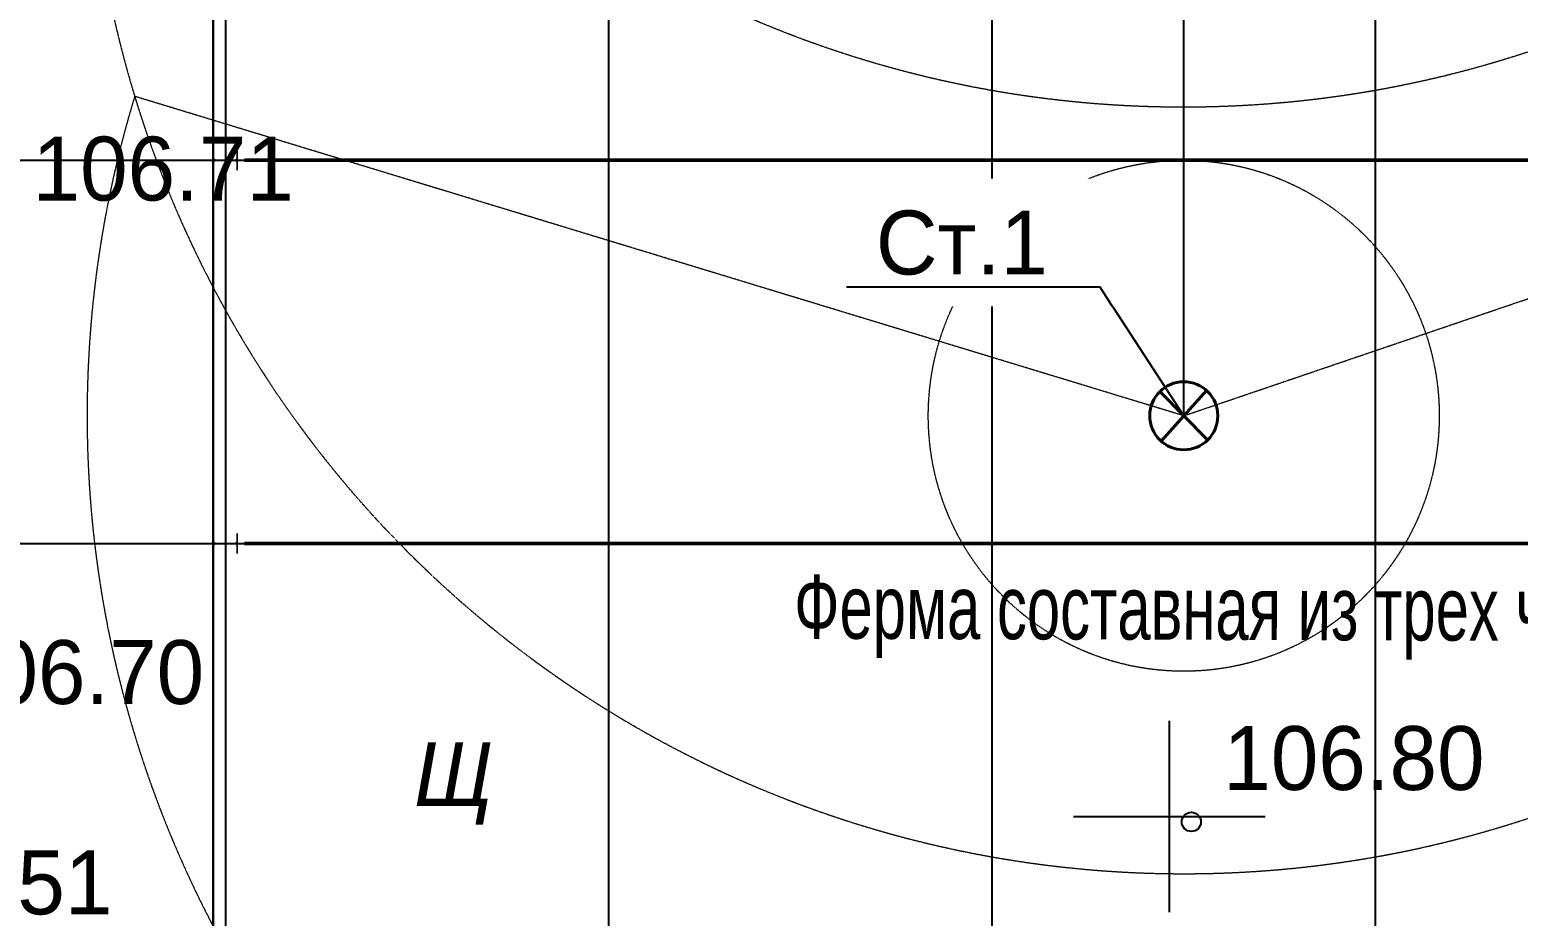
# Model space of a CAD drawing. Header units: millimetres. Extents: x 172667 to 1873135, y -274708 to 168495.
# Drawn here: x 1774649 to 1797954, y 15434 to 29312 of the extents above; entities that cross this region are included whole.
import ezdxf
from ezdxf import colors
from ezdxf.entities.mleader import LeaderData, LeaderLine
from ezdxf.enums import TextEntityAlignment as Align
from ezdxf.math import Vec2, Vec3

# ---------------------------------------------------------------- set-up
doc = ezdxf.new("R2010")
doc.units = ezdxf.units.MM
doc.linetypes.add('DASHED', pattern=[0.75, 0.5, -0.25])
doc.linetypes.add('осевая', pattern=[2, 1.25, -0.25, 0.25, -0.25])
for name, color, linetype, lineweight in [('0004-Осевая', 4, 'осевая', 25), ('СО_20_колонны', 7, 'Continuous', 50), ('СО_50_фермы', 7, 'Continuous', 50)]:
    doc.layers.add(name, color=color, linetype=linetype, lineweight=lineweight)
for name, color, linetype in [('_ТОПО', 253, 'Continuous'), ('SC007', 7, 'Continuous'), ('для геологии', 7, 'Continuous')]:
    doc.layers.add(name, color=color, linetype=linetype)
doc.styles.add('17', font='', dxfattribs={"height": 0.000909972})
doc.styles.add('F2', font='', dxfattribs={"height": 0.000909972})
doc.styles.get("Standard").update_dxf_attribs({"font": '', "height": 500})
doc.styles.add('размеры', font='', dxfattribs={"width": 0.7})
doc.styles.get('17').set_extended_font_data('Bm431', italic=True)
doc.styles.get('F2').set_extended_font_data('D431')
doc.styles.get('Standard').set_extended_font_data('T-FLEX Type A')
doc.styles.get('размеры').set_extended_font_data('T-FLEX Type A')

# ---------------------------------------------------------------- blocks, each defined once
blk = doc.blocks.new('SYMBOL2060001')
at = {"layer": 'SC007'}
blk.add_circle((0, 0), 0.15, dxfattribs=at)
blk = doc.blocks.new('APF136500')
at = {"lineweight": 13}
for p, q in [((-149.5, 370.5), (-149.5, 383)), ((-149.5, 383), (149.5, 383)), ((-28, 370.5), (-149.5, 370.5)), ((-6, 34.5), (-6, 348.5)), ((6, 34.5), (6, 348.5)), ((149.5, 370.5), (28, 370.5)), ((149.5, 383), (149.5, 370.5)), ((-149.5, 0), (-149.5, 12.5)), ((-149.5, 12.5), (-28, 12.5)), ((149.5, 0), (-149.5, 0)), ((28, 12.5), (149.5, 12.5)), ((149.5, 12.5), (149.5, 0))]:
    blk.add_line(p, q, dxfattribs=at)
for centre, start, end in [((-28, 348.5), 0, 90), ((28, 348.5), 90, 180), ((-28, 34.5), 270, 0), ((28, 34.5), 180, 270)]:
    blk.add_arc(centre, 22, start, end, dxfattribs=at)
blk.add_point((0, 191.5), dxfattribs=at)
blk = doc.blocks.new('_None')

msp = doc.modelspace()

# ---------------------------------------------------------------- linework, layer by layer
msp.add_line((1792717, 23268.6, 107296.5), (1792717, 68396.1, 107296.5))
at = {"lineweight": 40}
for p, q in [((1792343.4, 23647.9, 107296.5), (1793090.6, 22889.3, 107296.5)), ((1792361.7, 22872.2, 107296.5), (1793072.4, 23665, 107296.5))]:
    msp.add_line(p, q, dxfattribs=at)
at = {"color": 6, "linetype": 'DASHED', "lineweight": 20, "ltscale": 5}
for centre, radius in [((1792712, 45268.6, 107296.5), 17169.7), ((1792717, 23268.6, 107296.5), 4000)]:
    msp.add_circle(centre, radius, dxfattribs=at)
at = {"lineweight": 40}
msp.add_circle((1792717, 23268.6, 107296.5), 532.4, dxfattribs=at)
at = {"color": 6, "linetype": 'DASHED', "lineweight": 20, "ltscale": 5}
msp.add_arc((1792717, 23268.6, 107296.5), 17169.7, 163.06951, 18.78084, dxfattribs=at)
at = {"layer": '0004-Осевая'}
msp.add_lwpolyline([(1777712, 87666.9), (1777712, 7270.3)], dxfattribs=at)
at = {"layer": '0004-Осевая', "elevation": 107296.5}
for points in [[(1777712, 65911.8), (1777712, -4591.9)], [(1783712, 65911.8), (1783712, -4591.9)], [(1789712, 65911.8), (1789712, -4591.9)], [(1795712, 65911.8), (1795712, -4591.9)], [(1761344, 27268.6), (1808719.1, 27268.6)], [(1761144, 21268.6), (1808719.1, 21268.6)]]:
    msp.add_lwpolyline(points, dxfattribs=at)
at = {"layer": '_ТОПО', "color": 8, "linetype": 'ByBlock', "lineweight": -2}
for p, q in [((1792491.2, 15495.1), (1792491.2, 18495.1)), ((1790991.2, 16995.1), (1793991.2, 16995.1))]:
    msp.add_line(p, q, dxfattribs=at)
at = {"layer": 'СО_50_фермы', "color": 5, "elevation": 107296.5}
for points in [[(1778012, 27268.6), (1807412, 27268.6)], [(1778012, 21268.6), (1807412, 21268.6)]]:
    msp.add_lwpolyline(points, dxfattribs=at)

# ---------------------------------------------------------------- block references
at = {"layer": '_ТОПО', "color": 8, "linetype": 'ByBlock', "lineweight": -2, "xscale": 1000, "yscale": 1000, "zscale": 1000}
msp.add_blockref('SYMBOL2060001', (1792836.2, 16910.1, 106804), dxfattribs=at)
at = {"layer": 'СО_20_колонны', "xscale": -1, "rotation": 270}
for p in [(1777520.5, 27268.6, 107296.5), (1777520.5, 21268.6, 107296.5)]:
    msp.add_blockref('APF136500', p, dxfattribs=at)

# ---------------------------------------------------------------- texts
at = {"color": 1, "linetype": 'Continuous', "lineweight": 0, "insert": (1786616.9, 20781.2), "char_height": 1000, "attachment_point": 1, "rotation": 359.82054, "style": 'размеры'}
msp.add_mtext_dynamic_manual_height_columns('Ферма составная из трех частей ', width=22420.414, gutter_width=5000, heights=[0], dxfattribs=at)
at = {"layer": '_ТОПО', "color": 8, "linetype": 'ByBlock', "lineweight": -2, "style": 'F2'}
for s, p in [('106.71', (1774693.2, 27138.1, 106710)), ('106.70', (1773289.2, 19256.1, 106704)), ('106.80', (1793336.2, 17910.1, 106804)), ('106.51', (1771852.2, 15963.1, 106513))]:
    msp.add_text(s, height=1000, dxfattribs=at).set_placement(p, align=Align.MIDDLE_LEFT)
at = {"layer": '_ТОПО', "color": 8, "linetype": 'ByBlock', "lineweight": -2, "style": '17'}
msp.add_text('Щ', height=1000, dxfattribs=at).set_placement((1781282.2, 17658.1, 78215.3), align=Align.MIDDLE_CENTER)

# ---------------------------------------------------------------- next in the draw order: leaders
at = {"layer": 'для геологии', "linetype": 'Continuous', "lineweight": 0}
ml = msp.add_multileader_mtext('Standard', dxfattribs=at)
ml.set_content('Ст.1', color=256)
ml.set_leader_properties()
ml.set_arrow_properties(name='NONE')
ml.build(insert=Vec2(0, 0))
ml.multileader.update_dxf_attribs({"text_left_attachment_type": 6, "text_right_attachment_type": 6, "dogleg_length": 0.36, "arrow_head_size": 1000})
ctx = ml.context
ctx.base_point, ctx.char_height, ctx.arrow_head_size, ctx.landing_gap_size, ctx.plane_origin = Vec3(1788223.5, 25280.9, 107296.5), 1000, 1000, 90, Vec3(1784156.4, 18841.1, 107296.5)
ctx.left_attachment, ctx.right_attachment, ctx.text_align_type = 6, 6, 1
notes = []
notes.append((ctx, [(0, (1, 1, 0), (1791405.6, 25280.9, 107296.5), (-1, 0), 1144.9, [(0, [(1792717, 23268.6, 107296.5)], 0, [])])]))
ctx.mtext.insert, ctx.mtext.rotation, ctx.mtext.width, ctx.mtext.alignment, ctx.mtext.flow_direction = Vec3(1789242.1, 26480.9, 107296.5), 6.2831853, 4985.462, 2, 5
ctx.mtext.has_bg_fill, ctx.mtext.bg_color, ctx.mtext.bg_scale_factor, ctx.mtext.bg_transparency, ctx.mtext.use_window_bg_color = 1, -1027028792, 1.5, 0, 1
for ctx, leaders in notes:
    for number, flags, end, landing, length, lines in leaders:
        leader = LeaderData()
        leader.index, (leader.has_last_leader_line, leader.has_dogleg_vector, leader.attachment_direction) = number, flags
        leader.last_leader_point, leader.dogleg_vector, leader.dogleg_length = Vec3(end), Vec3(landing), length
        for number, points, colour, breaks in lines:
            line = LeaderLine()
            line.index, line.vertices, line.color, line.breaks = number, Vec3.list(points), colors.encode_raw_color(colour), breaks
            leader.lines.append(line)
        ctx.leaders.append(leader)

# ---------------------------------------------------------------- next in the draw order: linework, layer by layer
at = {"color": 6, "linetype": 'DASHED', "lineweight": 20, "ltscale": 5}
for q in [(1808972.5, 28796.3, 107296.5), (1776291.5, 28268.6, 107296.5)]:
    msp.add_line((1792717, 23268.6, 107296.5), q, dxfattribs=at)
at = {"lineweight": 30, "elevation": 107296.5}
msp.add_lwpolyline([(1777520.5, 15119.1), (1807903.5, 15119.1), (1807903.5, 63418.1), (1777520.5, 63418.1)], close=True, dxfattribs=at)
at = {"color": 6, "linetype": 'DASHED', "lineweight": 20, "ltscale": 5}
msp.add_arc((1792717, 33268.6, 107296.5), 17169.7, 163.06951, 18.78084, dxfattribs=at)

doc.saveas('drawing.dxf')
